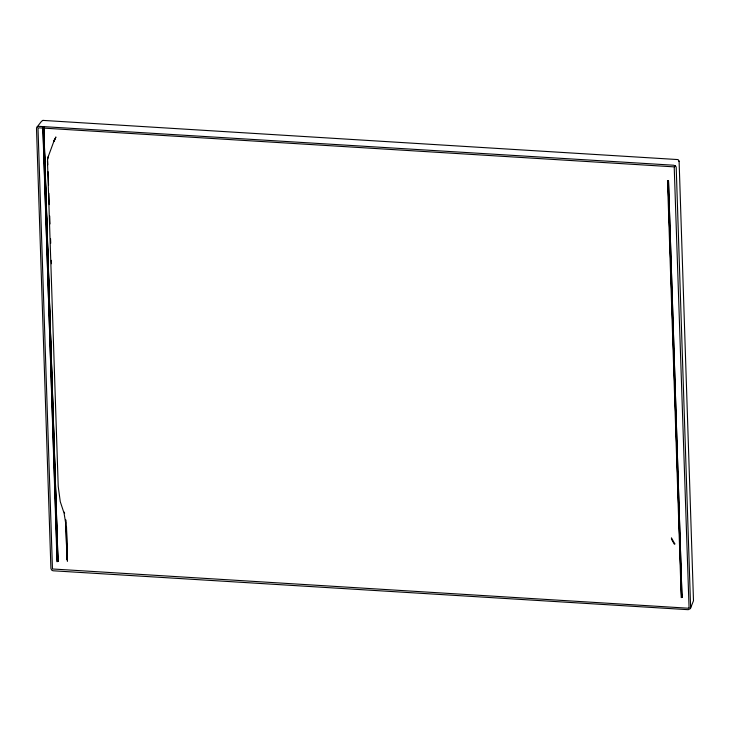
<?xml version="1.0" encoding="UTF-8"?>
<svg xmlns="http://www.w3.org/2000/svg" width="730" height="730" viewBox="0 0 730 730"><rect width="100%" height="100%" fill="white"/><g stroke="black" fill="none" stroke-linecap="round" stroke-linejoin="round"><path stroke-width="1.09" d="M67.397 561.425L66.394 527.963M47.842 157.899L47.532 159.66L48.326 156.366M689.056 607.688L674.21 166.869L38.8 127.823L38.015 128.626L52.46 568.707M54.038 141.465L55.909 136.984L54.166 140.726L54.385 139.932M48.052 157.123L54.668 139.165M690.434 608.491L690.507 608.309A2.4 2.135 28.8 0 0 690.626 607.734L676.217 167.672A2.546 2.272 28.8 0 0 676.062 166.914L675.943 166.668A2.546 2.272 28.8 0 0 675.451 166.002L673.699 165.226L38.873 126.345L37.358 126.755L36.5 128.498L50.908 568.351L51.529 569.865A2.455 2.19 28.8 0 0 52.012 570.303L52.596 570.614A2.391 2.135 28.8 0 0 53.226 570.787L688.244 609.687L690.334 608.665L693.491 600.772L679.11 161.458L678.124 159.587L42.942 120.395M675.013 165.655L674.374 166.997L675.241 165.82M688.974 607.889L688.837 608.053A0.958 0.84 41.7 0 1 688.509 608.227L52.606 568.98M36.984 127.093L41.583 121.235L43.07 120.359M667.521 180.775L681.227 597.651M42.796 127.257L57.314 561.58M64.377 512.159L64.605 513.309M679.028 160.919L679.119 161.576M65.682 523.164L64.085 513.226L60.28 501.711L58.217 486.372L47.468 161.011M47.633 160.308L47.797 164.852M48.052 171.669L48.563 185.311M48.855 193.268L49.284 204.637M49.704 216.007L50.005 223.955M50.552 238.737L50.726 243.282M51.355 260.336L51.483 263.74M66.512 526.978L67.443 559.864M57.834 561.489L43.8 126.983L58.026 561.48L43.636 126.983L57.551 561.516L43.307 127.029M42.97 127.139L57.031 561.744M668.014 180.52L681.601 597.478L668.014 180.52M674.821 543.932L674.237 544.014L671.582 539.351L671.427 537.873L674.821 543.932M668.479 180.474L682.002 597.414L668.479 180.474M67.005 559.737L65.7 519.86L67.005 559.737"/></g></svg>
